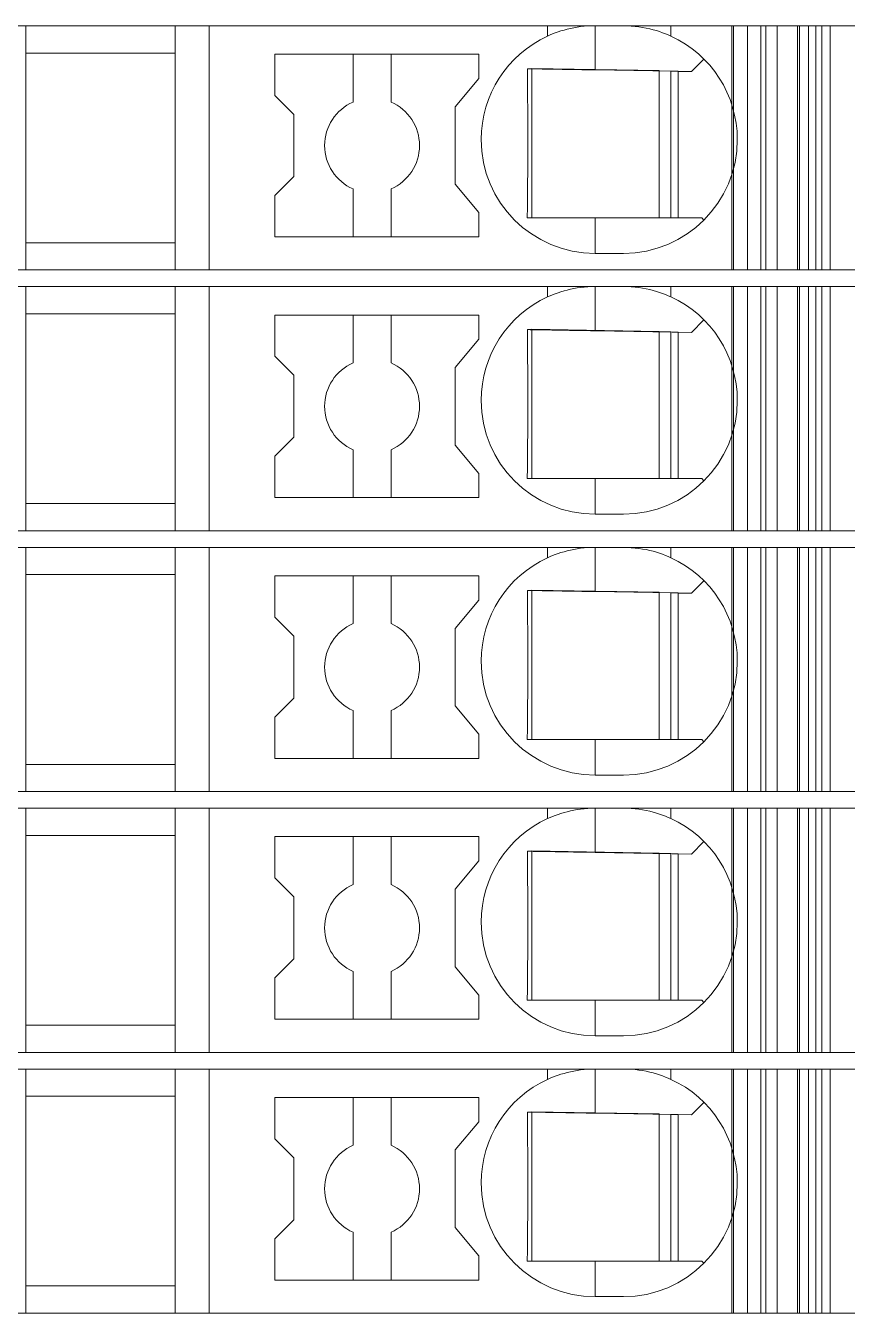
# Model space of a CAD drawing. Header units: millimetres. Extents: x 0 to 2100, y 0 to 1485.
# Drawn here: x 1258.05 to 1275.37, y 552.35 to 579.5 of the extents above; entities that cross this region are included whole.
import ezdxf
from ezdxf.enums import TextEntityAlignment as Align

# ---------------------------------------------------------------- set-up
doc = ezdxf.new("R2010")
doc.units = ezdxf.units.MM
for name, color, linetype, lineweight in [('EPLAN309', 5, 'Continuous', 5), ('EPLAN493', 5, 'Continuous', 5), ('MAIN-1', 7, 'Continuous', 5), ('MAIN-2', 7, 'Continuous', 5)]:
    doc.layers.add(name, color=color, linetype=linetype, lineweight=lineweight)
doc.styles.add('Tahoma', font='')
doc.styles.get('Tahoma').set_extended_font_data('Tahoma')

# ---------------------------------------------------------------- blocks, each defined once
blk = doc.blocks.new('EPLSYM_LibrarySPECIAL_Symbol12_Variant0_Placement8_40')
at = {"layer": 'EPLAN309', "lineweight": 13, "ltscale": 20}
blk.add_lwpolyline([(0, -5.15), (68.15, -5.15), (68.15, 0), (0, 0)], close=True, dxfattribs=at)
at = {"layer": 'EPLAN493', "color": 5, "style": 'Tahoma'}
blk.add_attdef('17_20450', text='', height=2.93475, dxfattribs=at).set_placement((0, -27.293475), align=Align.MIDDLE_RIGHT)
blk = doc.blocks.new('EPLSYM_LibrarySPECIAL_Symbol12_Variant0_Placement8_41')
at = {"layer": 'EPLAN309', "lineweight": 13, "ltscale": 20}
blk.add_lwpolyline([(0, -5.15), (68.15, -5.15), (68.15, 0), (0, 0)], close=True, dxfattribs=at)
at = {"layer": 'EPLAN493', "color": 5, "style": 'Tahoma'}
blk.add_attdef('17_20450', text='', height=2.93475, dxfattribs=at).set_placement((0, -27.293475), align=Align.MIDDLE_RIGHT)
blk = doc.blocks.new('EPLSYM_LibrarySPECIAL_Symbol12_Variant0_Placement8_42')
at = {"layer": 'EPLAN309', "lineweight": 13, "ltscale": 20}
blk.add_lwpolyline([(0, -5.15), (68.15, -5.15), (68.15, 0), (0, 0)], close=True, dxfattribs=at)
at = {"layer": 'EPLAN493', "color": 5, "style": 'Tahoma'}
blk.add_attdef('17_20450', text='', height=2.93475, dxfattribs=at).set_placement((0, -27.293475), align=Align.MIDDLE_RIGHT)
blk = doc.blocks.new('EPLSYM_LibrarySPECIAL_Symbol12_Variant0_Placement8_43')
at = {"layer": 'EPLAN309', "lineweight": 13, "ltscale": 20}
blk.add_lwpolyline([(0, -5.15), (68.15, -5.15), (68.15, 0), (0, 0)], close=True, dxfattribs=at)
at = {"layer": 'EPLAN493', "color": 5, "style": 'Tahoma'}
blk.add_attdef('17_20450', text='', height=2.93475, dxfattribs=at).set_placement((0, -27.293475), align=Align.MIDDLE_RIGHT)
blk = doc.blocks.new('EPLSYM_LibrarySPECIAL_Symbol12_Variant0_Placement8_44')
at = {"layer": 'EPLAN309', "lineweight": 13, "ltscale": 20}
blk.add_lwpolyline([(0, -5.15), (68.15, -5.15), (68.15, 0), (0, 0)], close=True, dxfattribs=at)
at = {"layer": 'EPLAN493', "color": 5, "style": 'Tahoma'}
blk.add_attdef('17_20450', text='', height=2.93475, dxfattribs=at).set_placement((0, -27.293475), align=Align.MIDDLE_RIGHT)

msp = doc.modelspace()

# ---------------------------------------------------------------- linework, layer by layer
at = {"layer": 'MAIN-1'}
for p, q in [((1258.05, 579.5), (1261.2, 579.5)), ((1258.05, 579.5), (1258.05, 574.35)), ((1261.919, 579.5), (1261.2, 579.5)), ((1261.2, 574.35), (1261.2, 579.5)), ((1269.05, 579.5), (1261.919, 579.5)), ((1261.919, 579.5), (1261.919, 574.35)), ((1269.05, 579.5), (1270.05, 579.5)), ((1269.05, 579.282), (1269.05, 579.5)), ((1269.333, 579.39), (1269.272, 579.37)), ((1269.397, 579.409), (1269.333, 579.39)), ((1269.463, 579.427), (1269.397, 579.409)), ((1269.531, 579.443), (1269.463, 579.427)), ((1269.601, 579.458), (1269.531, 579.443)), ((1269.673, 579.47), (1269.601, 579.458)), ((1269.746, 579.481), (1269.673, 579.47)), ((1269.821, 579.489), (1269.746, 579.481)), ((1269.897, 579.495), (1269.821, 579.489)), ((1269.973, 579.499), (1269.897, 579.495)), ((1270.05, 579.5), (1269.973, 579.499)), ((1270.05, 578.568), (1270.05, 579.5)), ((1270.05, 579.5), (1270.65, 579.5)), ((1270.65, 579.5), (1270.732, 579.499)), ((1271.65, 579.5), (1270.65, 579.5)), ((1270.732, 579.499), (1270.814, 579.494)), ((1270.814, 579.494), (1270.896, 579.487)), ((1270.896, 579.487), (1270.975, 579.478)), ((1270.975, 579.478), (1271.053, 579.466)), ((1271.053, 579.466), (1271.13, 579.452)), ((1271.13, 579.452), (1271.204, 579.435)), ((1271.204, 579.435), (1271.275, 579.417)), ((1271.275, 579.417), (1271.345, 579.397)), ((1271.345, 579.397), (1271.411, 579.376)), ((1271.65, 579.5), (1274.704, 579.5)), ((1271.65, 579.282), (1271.65, 579.5)), ((1274.832, 579.5), (1274.704, 579.5)), ((1274.704, 574.35), (1274.704, 579.5)), ((1274.832, 579.5), (1275.367, 579.5)), ((1274.832, 574.35), (1274.832, 579.5)), ((1269.102, 579.305), (1269.05, 579.282)), ((1269.156, 579.327), (1269.102, 579.305)), ((1269.213, 579.349), (1269.156, 579.327)), ((1269.272, 579.37), (1269.213, 579.349)), ((1271.411, 579.376), (1271.475, 579.354)), ((1271.475, 579.354), (1271.536, 579.331)), ((1271.536, 579.331), (1271.594, 579.306)), ((1271.594, 579.306), (1271.65, 579.282)), ((1258.05, 578.925), (1261.2, 578.925)), ((1263.3, 578.9), (1263.3, 578.029)), ((1263.3, 578.9), (1267.6, 578.9)), ((1264.95, 578.9), (1264.95, 577.892)), ((1265.75, 577.892), (1265.75, 578.9)), ((1267.6, 578.389), (1267.6, 578.9)), ((1268.624, 578.592), (1268.625, 578.522)), ((1268.685, 578.591), (1268.624, 578.592)), ((1268.746, 578.59), (1268.685, 578.591)), ((1268.721, 578.591), (1268.721, 575.45)), ((1268.809, 578.589), (1268.746, 578.59)), ((1268.873, 578.588), (1268.809, 578.589)), ((1268.937, 578.587), (1268.873, 578.588)), ((1269.003, 578.586), (1268.937, 578.587)), ((1269.071, 578.585), (1269.003, 578.586)), ((1269.14, 578.584), (1269.071, 578.585)), ((1269.21, 578.582), (1269.14, 578.584)), ((1269.283, 578.581), (1269.21, 578.582)), ((1269.358, 578.58), (1269.283, 578.581)), ((1269.435, 578.579), (1269.358, 578.58)), ((1269.514, 578.577), (1269.435, 578.579)), ((1269.597, 578.576), (1269.514, 578.577)), ((1269.682, 578.575), (1269.597, 578.576)), ((1269.771, 578.573), (1269.682, 578.575)), ((1269.862, 578.571), (1269.771, 578.573)), ((1269.955, 578.57), (1269.862, 578.571)), ((1270.05, 578.568), (1269.955, 578.57)), ((1270.05, 578.568), (1272.083, 578.533)), ((1272.083, 578.533), (1272.347, 578.797)), ((1267.1, 577.793), (1267.6, 578.389)), ((1268.625, 578.522), (1268.625, 578.45)), ((1268.625, 578.45), (1268.626, 578.377)), ((1268.626, 578.377), (1268.627, 578.303)), ((1268.627, 578.303), (1268.628, 578.227)), ((1271.4, 578.545), (1271.4, 575.45)), ((1271.65, 575.45), (1271.65, 578.54)), ((1271.8, 578.538), (1271.8, 575.45)), ((1263.7, 577.629), (1263.3, 578.029)), ((1268.628, 578.227), (1268.628, 578.149)), ((1268.628, 578.149), (1268.629, 578.07)), ((1268.629, 578.07), (1268.63, 577.988)), ((1267.1, 577.793), (1267.1, 576.157)), ((1268.63, 577.988), (1268.63, 577.904)), ((1268.63, 577.904), (1268.631, 577.817)), ((1268.631, 577.817), (1268.631, 577.726)), ((1263.7, 577.629), (1263.7, 576.321)), ((1268.631, 577.726), (1268.632, 577.632)), ((1268.632, 577.632), (1268.633, 577.534)), ((1268.633, 577.534), (1268.633, 577.431)), ((1268.633, 577.431), (1268.633, 577.324)), ((1268.633, 577.324), (1268.633, 577.213)), ((1268.633, 577.213), (1268.634, 577.1)), ((1268.634, 577.1), (1268.633, 576.979)), ((1268.633, 576.979), (1268.633, 576.861)), ((1268.633, 576.747), (1268.632, 576.638)), ((1268.633, 576.861), (1268.633, 576.747)), ((1268.632, 576.534), (1268.631, 576.434)), ((1268.631, 576.434), (1268.631, 576.339)), ((1268.632, 576.638), (1268.632, 576.534)), ((1263.7, 576.321), (1263.3, 575.921)), ((1267.1, 576.157), (1267.6, 575.561)), ((1268.629, 576.159), (1268.628, 576.073)), ((1268.63, 576.248), (1268.629, 576.159)), ((1268.631, 576.339), (1268.63, 576.248)), ((1263.3, 575.921), (1263.3, 575.05)), ((1264.95, 576.058), (1264.95, 575.05)), ((1265.75, 576.058), (1265.75, 575.05)), ((1268.627, 575.908), (1268.626, 575.829)), ((1268.628, 575.99), (1268.627, 575.908)), ((1268.628, 576.073), (1268.628, 575.99)), ((1268.624, 575.598), (1268.623, 575.524)), ((1268.625, 575.75), (1268.624, 575.674)), ((1268.624, 575.674), (1268.624, 575.598)), ((1268.626, 575.829), (1268.625, 575.75)), ((1267.6, 575.05), (1267.6, 575.561)), ((1268.623, 575.524), (1268.622, 575.45)), ((1268.622, 575.45), (1268.683, 575.45)), ((1268.683, 575.45), (1268.746, 575.45)), ((1268.746, 575.45), (1268.809, 575.45)), ((1268.809, 575.45), (1268.873, 575.45)), ((1268.873, 575.45), (1268.939, 575.45)), ((1268.939, 575.45), (1269.005, 575.45)), ((1269.005, 575.45), (1269.074, 575.45)), ((1269.074, 575.45), (1269.144, 575.45)), ((1269.144, 575.45), (1269.215, 575.45)), ((1269.215, 575.45), (1269.289, 575.45)), ((1269.289, 575.45), (1269.364, 575.45)), ((1269.364, 575.45), (1269.442, 575.45)), ((1269.442, 575.45), (1269.522, 575.45)), ((1269.522, 575.45), (1269.605, 575.45)), ((1269.605, 575.45), (1269.69, 575.45)), ((1269.69, 575.45), (1269.778, 575.45)), ((1269.778, 575.45), (1269.867, 575.45)), ((1269.867, 575.45), (1269.958, 575.45)), ((1269.958, 575.45), (1270.05, 575.45)), ((1270.05, 575.45), (1272.3, 575.45)), ((1270.05, 575.45), (1270.05, 574.7)), ((1272.347, 575.403), (1272.3, 575.45)), ((1267.6, 575.05), (1263.3, 575.05)), ((1258.05, 574.925), (1261.2, 574.925)), ((1270.65, 574.7), (1270.05, 574.7)), ((1258.05, 574.35), (1261.2, 574.35)), ((1261.919, 574.35), (1261.2, 574.35)), ((1261.919, 574.35), (1274.704, 574.35)), ((1273.544, 574.35), (1273.544, 574.35)), ((1273.65, 574.35), (1273.65, 574.35)), ((1274.832, 574.35), (1274.704, 574.35)), ((1274.832, 574.35), (1275.367, 574.35)), ((1258.05, 574), (1261.2, 574)), ((1258.05, 574), (1258.05, 568.85)), ((1261.919, 574), (1261.2, 574)), ((1261.2, 568.85), (1261.2, 574)), ((1269.05, 574), (1261.919, 574)), ((1261.919, 574), (1261.919, 568.85)), ((1269.05, 574), (1270.05, 574)), ((1269.05, 573.782), (1269.05, 574)), ((1269.601, 573.958), (1269.531, 573.943)), ((1269.673, 573.97), (1269.601, 573.958)), ((1269.746, 573.981), (1269.673, 573.97)), ((1269.821, 573.989), (1269.746, 573.981)), ((1269.897, 573.995), (1269.821, 573.989)), ((1269.973, 573.999), (1269.897, 573.995)), ((1270.05, 574), (1269.973, 573.999)), ((1270.05, 573.068), (1270.05, 574)), ((1270.05, 574), (1270.65, 574)), ((1270.65, 574), (1270.732, 573.999)), ((1271.65, 574), (1270.65, 574)), ((1270.732, 573.999), (1270.814, 573.994)), ((1270.814, 573.994), (1270.896, 573.987)), ((1270.896, 573.987), (1270.975, 573.978)), ((1270.975, 573.978), (1271.053, 573.966)), ((1271.053, 573.966), (1271.13, 573.952)), ((1271.13, 573.952), (1271.204, 573.935)), ((1271.65, 574), (1274.704, 574)), ((1271.65, 573.782), (1271.65, 574)), ((1274.832, 574), (1274.704, 574)), ((1274.704, 568.85), (1274.704, 574)), ((1274.832, 574), (1275.367, 574)), ((1274.832, 568.85), (1274.832, 574)), ((1269.102, 573.805), (1269.05, 573.782)), ((1269.156, 573.827), (1269.102, 573.805)), ((1269.213, 573.849), (1269.156, 573.827)), ((1269.272, 573.87), (1269.213, 573.849)), ((1269.333, 573.89), (1269.272, 573.87)), ((1269.397, 573.909), (1269.333, 573.89)), ((1269.463, 573.927), (1269.397, 573.909)), ((1269.531, 573.943), (1269.463, 573.927)), ((1271.204, 573.935), (1271.275, 573.917)), ((1271.275, 573.917), (1271.345, 573.897)), ((1271.345, 573.897), (1271.411, 573.876)), ((1271.411, 573.876), (1271.475, 573.854)), ((1271.475, 573.854), (1271.536, 573.831)), ((1271.536, 573.831), (1271.594, 573.806)), ((1271.594, 573.806), (1271.65, 573.782)), ((1258.05, 573.425), (1261.2, 573.425)), ((1263.3, 573.4), (1263.3, 572.529)), ((1263.3, 573.4), (1267.6, 573.4)), ((1264.95, 573.4), (1264.95, 572.392)), ((1265.75, 572.392), (1265.75, 573.4)), ((1267.6, 572.889), (1267.6, 573.4)), ((1272.083, 573.033), (1272.347, 573.297)), ((1267.1, 572.293), (1267.6, 572.889)), ((1268.624, 573.092), (1268.625, 573.022)), ((1268.685, 573.091), (1268.624, 573.092)), ((1268.625, 573.022), (1268.625, 572.95)), ((1268.625, 572.95), (1268.626, 572.877)), ((1268.626, 572.877), (1268.627, 572.803)), ((1268.746, 573.09), (1268.685, 573.091)), ((1268.721, 573.091), (1268.721, 569.95)), ((1268.809, 573.089), (1268.746, 573.09)), ((1268.873, 573.088), (1268.809, 573.089)), ((1268.937, 573.087), (1268.873, 573.088)), ((1269.003, 573.086), (1268.937, 573.087)), ((1269.071, 573.085), (1269.003, 573.086)), ((1269.14, 573.084), (1269.071, 573.085)), ((1269.21, 573.082), (1269.14, 573.084)), ((1269.283, 573.081), (1269.21, 573.082)), ((1269.358, 573.08), (1269.283, 573.081)), ((1269.435, 573.079), (1269.358, 573.08)), ((1269.514, 573.077), (1269.435, 573.079)), ((1269.597, 573.076), (1269.514, 573.077)), ((1269.682, 573.075), (1269.597, 573.076)), ((1269.771, 573.073), (1269.682, 573.075)), ((1269.862, 573.071), (1269.771, 573.073)), ((1269.955, 573.07), (1269.862, 573.071)), ((1270.05, 573.068), (1269.955, 573.07)), ((1270.05, 573.068), (1272.083, 573.033)), ((1271.4, 573.045), (1271.4, 569.95)), ((1271.65, 569.95), (1271.65, 573.04)), ((1271.8, 573.038), (1271.8, 569.95)), ((1268.627, 572.803), (1268.628, 572.727)), ((1268.628, 572.727), (1268.628, 572.649)), ((1268.628, 572.649), (1268.629, 572.57)), ((1263.7, 572.129), (1263.3, 572.529)), ((1268.629, 572.57), (1268.63, 572.488)), ((1268.63, 572.488), (1268.63, 572.404)), ((1268.63, 572.404), (1268.631, 572.317)), ((1263.7, 572.129), (1263.7, 570.821)), ((1267.1, 572.293), (1267.1, 570.657)), ((1268.631, 572.317), (1268.631, 572.226)), ((1268.631, 572.226), (1268.632, 572.132)), ((1268.632, 572.132), (1268.633, 572.034)), ((1268.633, 572.034), (1268.633, 571.931)), ((1268.633, 571.931), (1268.633, 571.824)), ((1268.633, 571.824), (1268.633, 571.713)), ((1268.633, 571.713), (1268.634, 571.6)), ((1268.634, 571.6), (1268.633, 571.479)), ((1268.633, 571.247), (1268.632, 571.138)), ((1268.633, 571.479), (1268.633, 571.361)), ((1268.633, 571.361), (1268.633, 571.247)), ((1268.632, 571.034), (1268.631, 570.934)), ((1268.632, 571.138), (1268.632, 571.034)), ((1263.7, 570.821), (1263.3, 570.421)), ((1268.63, 570.748), (1268.629, 570.659)), ((1268.631, 570.839), (1268.63, 570.748)), ((1268.631, 570.934), (1268.631, 570.839)), ((1264.95, 570.558), (1264.95, 569.55)), ((1265.75, 570.558), (1265.75, 569.55)), ((1267.1, 570.657), (1267.6, 570.061)), ((1268.628, 570.49), (1268.627, 570.408)), ((1268.629, 570.659), (1268.628, 570.573)), ((1268.628, 570.573), (1268.628, 570.49)), ((1263.3, 570.421), (1263.3, 569.55)), ((1268.625, 570.25), (1268.624, 570.174)), ((1268.624, 570.174), (1268.624, 570.098)), ((1268.626, 570.329), (1268.625, 570.25)), ((1268.627, 570.408), (1268.626, 570.329)), ((1267.6, 569.55), (1267.6, 570.061)), ((1268.623, 570.024), (1268.622, 569.95)), ((1268.622, 569.95), (1268.683, 569.95)), ((1268.624, 570.098), (1268.623, 570.024)), ((1268.683, 569.95), (1268.746, 569.95)), ((1268.746, 569.95), (1268.809, 569.95)), ((1268.809, 569.95), (1268.873, 569.95)), ((1268.873, 569.95), (1268.939, 569.95)), ((1268.939, 569.95), (1269.005, 569.95)), ((1269.005, 569.95), (1269.074, 569.95)), ((1269.074, 569.95), (1269.144, 569.95)), ((1269.144, 569.95), (1269.215, 569.95)), ((1269.215, 569.95), (1269.289, 569.95)), ((1269.289, 569.95), (1269.364, 569.95)), ((1269.364, 569.95), (1269.442, 569.95)), ((1269.442, 569.95), (1269.522, 569.95)), ((1269.522, 569.95), (1269.605, 569.95)), ((1269.605, 569.95), (1269.69, 569.95)), ((1269.69, 569.95), (1269.778, 569.95)), ((1269.778, 569.95), (1269.867, 569.95)), ((1269.867, 569.95), (1269.958, 569.95)), ((1269.958, 569.95), (1270.05, 569.95)), ((1270.05, 569.95), (1272.3, 569.95)), ((1270.05, 569.95), (1270.05, 569.2)), ((1272.347, 569.903), (1272.3, 569.95)), ((1258.05, 569.425), (1261.2, 569.425)), ((1267.6, 569.55), (1263.3, 569.55)), ((1270.65, 569.2), (1270.05, 569.2)), ((1258.05, 568.85), (1261.2, 568.85)), ((1261.919, 568.85), (1261.2, 568.85)), ((1261.919, 568.85), (1274.704, 568.85)), ((1273.544, 568.85), (1273.544, 568.85)), ((1273.65, 568.85), (1273.65, 568.85)), ((1274.832, 568.85), (1274.704, 568.85)), ((1274.832, 568.85), (1275.367, 568.85)), ((1258.05, 568.5), (1261.2, 568.5)), ((1258.05, 568.5), (1258.05, 563.35)), ((1261.919, 568.5), (1261.2, 568.5)), ((1261.2, 563.35), (1261.2, 568.5)), ((1269.05, 568.5), (1261.919, 568.5)), ((1261.919, 568.5), (1261.919, 563.35)), ((1269.05, 568.5), (1270.05, 568.5)), ((1269.05, 568.282), (1269.05, 568.5)), ((1269.102, 568.305), (1269.05, 568.282)), ((1269.156, 568.327), (1269.102, 568.305)), ((1269.213, 568.349), (1269.156, 568.327)), ((1269.272, 568.37), (1269.213, 568.349)), ((1269.333, 568.39), (1269.272, 568.37)), ((1269.397, 568.409), (1269.333, 568.39)), ((1269.463, 568.427), (1269.397, 568.409)), ((1269.531, 568.443), (1269.463, 568.427)), ((1269.601, 568.458), (1269.531, 568.443)), ((1269.673, 568.47), (1269.601, 568.458)), ((1269.746, 568.481), (1269.673, 568.47)), ((1269.821, 568.489), (1269.746, 568.481)), ((1269.897, 568.495), (1269.821, 568.489)), ((1269.973, 568.499), (1269.897, 568.495)), ((1270.05, 568.5), (1269.973, 568.499)), ((1270.05, 567.568), (1270.05, 568.5)), ((1270.05, 568.5), (1270.65, 568.5)), ((1270.65, 568.5), (1270.732, 568.499)), ((1271.65, 568.5), (1270.65, 568.5)), ((1270.732, 568.499), (1270.814, 568.494)), ((1270.814, 568.494), (1270.896, 568.487)), ((1270.896, 568.487), (1270.975, 568.478)), ((1270.975, 568.478), (1271.053, 568.466)), ((1271.053, 568.466), (1271.13, 568.452)), ((1271.13, 568.452), (1271.204, 568.435)), ((1271.204, 568.435), (1271.275, 568.417)), ((1271.275, 568.417), (1271.345, 568.397)), ((1271.345, 568.397), (1271.411, 568.376)), ((1271.411, 568.376), (1271.475, 568.354)), ((1271.475, 568.354), (1271.536, 568.331)), ((1271.536, 568.331), (1271.594, 568.306)), ((1271.594, 568.306), (1271.65, 568.282)), ((1271.65, 568.5), (1274.704, 568.5)), ((1271.65, 568.282), (1271.65, 568.5)), ((1274.832, 568.5), (1274.704, 568.5)), ((1274.704, 563.35), (1274.704, 568.5)), ((1274.832, 568.5), (1275.367, 568.5)), ((1274.832, 563.35), (1274.832, 568.5)), ((1258.05, 567.925), (1261.2, 567.925)), ((1263.3, 567.9), (1263.3, 567.029)), ((1263.3, 567.9), (1267.6, 567.9)), ((1264.95, 567.9), (1264.95, 566.892)), ((1265.75, 566.892), (1265.75, 567.9)), ((1267.6, 567.389), (1267.6, 567.9)), ((1272.083, 567.533), (1272.347, 567.797)), ((1268.624, 567.592), (1268.625, 567.522)), ((1268.685, 567.591), (1268.624, 567.592)), ((1268.625, 567.522), (1268.625, 567.45)), ((1268.625, 567.45), (1268.626, 567.377)), ((1268.746, 567.59), (1268.685, 567.591)), ((1268.721, 567.591), (1268.721, 564.45)), ((1268.809, 567.589), (1268.746, 567.59)), ((1268.873, 567.588), (1268.809, 567.589)), ((1268.937, 567.587), (1268.873, 567.588)), ((1269.003, 567.586), (1268.937, 567.587)), ((1269.071, 567.585), (1269.003, 567.586)), ((1269.14, 567.584), (1269.071, 567.585)), ((1269.21, 567.582), (1269.14, 567.584)), ((1269.283, 567.581), (1269.21, 567.582)), ((1269.358, 567.58), (1269.283, 567.581)), ((1269.435, 567.579), (1269.358, 567.58)), ((1269.514, 567.577), (1269.435, 567.579)), ((1269.597, 567.576), (1269.514, 567.577)), ((1269.682, 567.575), (1269.597, 567.576)), ((1269.771, 567.573), (1269.682, 567.575)), ((1269.862, 567.571), (1269.771, 567.573)), ((1269.955, 567.57), (1269.862, 567.571)), ((1270.05, 567.568), (1269.955, 567.57)), ((1270.05, 567.568), (1272.083, 567.533)), ((1271.4, 567.545), (1271.4, 564.45)), ((1271.65, 564.45), (1271.65, 567.54)), ((1271.8, 567.538), (1271.8, 564.45)), ((1267.1, 566.793), (1267.6, 567.389)), ((1268.626, 567.377), (1268.627, 567.303)), ((1268.627, 567.303), (1268.628, 567.227)), ((1268.628, 567.227), (1268.628, 567.149)), ((1263.7, 566.629), (1263.3, 567.029)), ((1268.628, 567.149), (1268.629, 567.07)), ((1268.629, 567.07), (1268.63, 566.988)), ((1268.63, 566.988), (1268.63, 566.904)), ((1268.63, 566.904), (1268.631, 566.817)), ((1263.7, 566.629), (1263.7, 565.321)), ((1267.1, 566.793), (1267.1, 565.157)), ((1268.631, 566.817), (1268.631, 566.726)), ((1268.631, 566.726), (1268.632, 566.632)), ((1268.632, 566.632), (1268.633, 566.534)), ((1268.633, 566.534), (1268.633, 566.431)), ((1268.633, 566.431), (1268.633, 566.324)), ((1268.633, 566.324), (1268.633, 566.213)), ((1268.633, 566.213), (1268.634, 566.1)), ((1268.634, 566.1), (1268.633, 565.979)), ((1268.633, 565.979), (1268.633, 565.861)), ((1268.633, 565.861), (1268.633, 565.747)), ((1268.633, 565.747), (1268.632, 565.638)), ((1268.632, 565.638), (1268.632, 565.534)), ((1263.7, 565.321), (1263.3, 564.921)), ((1268.631, 565.339), (1268.63, 565.248)), ((1268.632, 565.534), (1268.631, 565.434)), ((1268.631, 565.434), (1268.631, 565.339)), ((1264.95, 565.058), (1264.95, 564.05)), ((1265.75, 565.058), (1265.75, 564.05)), ((1267.1, 565.157), (1267.6, 564.561)), ((1268.629, 565.159), (1268.628, 565.073)), ((1268.628, 565.073), (1268.628, 564.99)), ((1268.63, 565.248), (1268.629, 565.159)), ((1263.3, 564.921), (1263.3, 564.05)), ((1268.625, 564.75), (1268.624, 564.674)), ((1268.626, 564.829), (1268.625, 564.75)), ((1268.627, 564.908), (1268.626, 564.829)), ((1268.628, 564.99), (1268.627, 564.908)), ((1267.6, 564.05), (1267.6, 564.561)), ((1268.623, 564.524), (1268.622, 564.45)), ((1268.622, 564.45), (1268.683, 564.45)), ((1268.624, 564.598), (1268.623, 564.524)), ((1268.624, 564.674), (1268.624, 564.598)), ((1268.683, 564.45), (1268.746, 564.45)), ((1268.746, 564.45), (1268.809, 564.45)), ((1268.809, 564.45), (1268.873, 564.45)), ((1268.873, 564.45), (1268.939, 564.45)), ((1268.939, 564.45), (1269.005, 564.45)), ((1269.005, 564.45), (1269.074, 564.45)), ((1269.074, 564.45), (1269.144, 564.45)), ((1269.144, 564.45), (1269.215, 564.45)), ((1269.215, 564.45), (1269.289, 564.45)), ((1269.289, 564.45), (1269.364, 564.45)), ((1269.364, 564.45), (1269.442, 564.45)), ((1269.442, 564.45), (1269.522, 564.45)), ((1269.522, 564.45), (1269.605, 564.45)), ((1269.605, 564.45), (1269.69, 564.45)), ((1269.69, 564.45), (1269.778, 564.45)), ((1269.778, 564.45), (1269.867, 564.45)), ((1269.867, 564.45), (1269.958, 564.45)), ((1269.958, 564.45), (1270.05, 564.45)), ((1270.05, 564.45), (1272.3, 564.45)), ((1270.05, 564.45), (1270.05, 563.7)), ((1272.347, 564.403), (1272.3, 564.45)), ((1258.05, 563.925), (1261.2, 563.925)), ((1267.6, 564.05), (1263.3, 564.05)), ((1270.65, 563.7), (1270.05, 563.7)), ((1258.05, 563.35), (1261.2, 563.35)), ((1261.919, 563.35), (1261.2, 563.35)), ((1261.919, 563.35), (1274.704, 563.35)), ((1273.544, 563.35), (1273.544, 563.35)), ((1273.65, 563.35), (1273.65, 563.35)), ((1274.832, 563.35), (1274.704, 563.35)), ((1274.832, 563.35), (1275.367, 563.35)), ((1258.05, 563), (1261.2, 563)), ((1258.05, 563), (1258.05, 557.85)), ((1261.919, 563), (1261.2, 563)), ((1261.2, 557.85), (1261.2, 563)), ((1269.05, 563), (1261.919, 563)), ((1261.919, 563), (1261.919, 557.85)), ((1269.05, 563), (1270.05, 563)), ((1269.05, 562.782), (1269.05, 563)), ((1269.156, 562.827), (1269.102, 562.805)), ((1269.213, 562.849), (1269.156, 562.827)), ((1269.272, 562.87), (1269.213, 562.849)), ((1269.333, 562.89), (1269.272, 562.87)), ((1269.397, 562.909), (1269.333, 562.89)), ((1269.463, 562.927), (1269.397, 562.909)), ((1269.531, 562.943), (1269.463, 562.927)), ((1269.601, 562.958), (1269.531, 562.943)), ((1269.673, 562.97), (1269.601, 562.958)), ((1269.746, 562.981), (1269.673, 562.97)), ((1269.821, 562.989), (1269.746, 562.981)), ((1269.897, 562.995), (1269.821, 562.989)), ((1269.973, 562.999), (1269.897, 562.995)), ((1270.05, 563), (1269.973, 562.999)), ((1270.05, 562.068), (1270.05, 563)), ((1270.05, 563), (1270.65, 563)), ((1270.65, 563), (1270.732, 562.999)), ((1271.65, 563), (1270.65, 563)), ((1270.732, 562.999), (1270.814, 562.994)), ((1270.814, 562.994), (1270.896, 562.987)), ((1270.896, 562.987), (1270.975, 562.978)), ((1270.975, 562.978), (1271.053, 562.966)), ((1271.053, 562.966), (1271.13, 562.952)), ((1271.13, 562.952), (1271.204, 562.935)), ((1271.204, 562.935), (1271.275, 562.917)), ((1271.275, 562.917), (1271.345, 562.897)), ((1271.345, 562.897), (1271.411, 562.876)), ((1271.411, 562.876), (1271.475, 562.854)), ((1271.475, 562.854), (1271.536, 562.831)), ((1271.536, 562.831), (1271.594, 562.806)), ((1271.65, 563), (1274.704, 563)), ((1271.65, 562.782), (1271.65, 563)), ((1274.832, 563), (1274.704, 563)), ((1274.704, 557.85), (1274.704, 563)), ((1274.832, 563), (1275.367, 563)), ((1274.832, 557.85), (1274.832, 563)), ((1269.102, 562.805), (1269.05, 562.782)), ((1271.594, 562.806), (1271.65, 562.782)), ((1258.05, 562.425), (1261.2, 562.425)), ((1263.3, 562.4), (1263.3, 561.529)), ((1263.3, 562.4), (1267.6, 562.4)), ((1264.95, 562.4), (1264.95, 561.392)), ((1265.75, 561.392), (1265.75, 562.4)), ((1267.6, 561.889), (1267.6, 562.4)), ((1272.083, 562.033), (1272.347, 562.297)), ((1268.624, 562.092), (1268.625, 562.022)), ((1268.685, 562.091), (1268.624, 562.092)), ((1268.625, 562.022), (1268.625, 561.95)), ((1268.746, 562.09), (1268.685, 562.091)), ((1268.721, 562.091), (1268.721, 558.95)), ((1268.809, 562.089), (1268.746, 562.09)), ((1268.873, 562.088), (1268.809, 562.089)), ((1268.937, 562.087), (1268.873, 562.088)), ((1269.003, 562.086), (1268.937, 562.087)), ((1269.071, 562.085), (1269.003, 562.086)), ((1269.14, 562.084), (1269.071, 562.085)), ((1269.21, 562.082), (1269.14, 562.084)), ((1269.283, 562.081), (1269.21, 562.082)), ((1269.358, 562.08), (1269.283, 562.081)), ((1269.435, 562.079), (1269.358, 562.08)), ((1269.514, 562.077), (1269.435, 562.079)), ((1269.597, 562.076), (1269.514, 562.077)), ((1269.682, 562.075), (1269.597, 562.076)), ((1269.771, 562.073), (1269.682, 562.075)), ((1269.862, 562.071), (1269.771, 562.073)), ((1269.955, 562.07), (1269.862, 562.071)), ((1270.05, 562.068), (1269.955, 562.07)), ((1270.05, 562.068), (1272.083, 562.033)), ((1271.4, 562.045), (1271.4, 558.95)), ((1271.65, 558.95), (1271.65, 562.04)), ((1271.8, 562.038), (1271.8, 558.95)), ((1267.1, 561.293), (1267.6, 561.889)), ((1268.625, 561.95), (1268.626, 561.877)), ((1268.626, 561.877), (1268.627, 561.803)), ((1268.627, 561.803), (1268.628, 561.727)), ((1263.7, 561.129), (1263.3, 561.529)), ((1268.628, 561.727), (1268.628, 561.649)), ((1268.628, 561.649), (1268.629, 561.57)), ((1268.629, 561.57), (1268.63, 561.488)), ((1268.63, 561.488), (1268.63, 561.404)), ((1267.1, 561.293), (1267.1, 559.657)), ((1268.63, 561.404), (1268.631, 561.317)), ((1268.631, 561.317), (1268.631, 561.226)), ((1268.631, 561.226), (1268.632, 561.132)), ((1263.7, 561.129), (1263.7, 559.821)), ((1268.632, 561.132), (1268.633, 561.034)), ((1268.633, 561.034), (1268.633, 560.931)), ((1268.633, 560.931), (1268.633, 560.824)), ((1268.633, 560.824), (1268.633, 560.713)), ((1268.633, 560.713), (1268.634, 560.6)), ((1268.634, 560.6), (1268.633, 560.479)), ((1268.633, 560.479), (1268.633, 560.361)), ((1268.633, 560.247), (1268.632, 560.138)), ((1268.632, 560.138), (1268.632, 560.034)), ((1268.633, 560.361), (1268.633, 560.247)), ((1268.631, 559.839), (1268.63, 559.748)), ((1268.632, 560.034), (1268.631, 559.934)), ((1268.631, 559.934), (1268.631, 559.839)), ((1263.7, 559.821), (1263.3, 559.421)), ((1267.1, 559.657), (1267.6, 559.061)), ((1268.629, 559.659), (1268.628, 559.573)), ((1268.628, 559.573), (1268.628, 559.49)), ((1268.63, 559.748), (1268.629, 559.659)), ((1263.3, 559.421), (1263.3, 558.55)), ((1264.95, 559.558), (1264.95, 558.55)), ((1265.75, 559.558), (1265.75, 558.55)), ((1268.626, 559.329), (1268.625, 559.25)), ((1268.627, 559.408), (1268.626, 559.329)), ((1268.628, 559.49), (1268.627, 559.408)), ((1267.6, 558.55), (1267.6, 559.061)), ((1268.623, 559.024), (1268.622, 558.95)), ((1268.624, 559.098), (1268.623, 559.024)), ((1268.625, 559.25), (1268.624, 559.174)), ((1268.624, 559.174), (1268.624, 559.098)), ((1268.622, 558.95), (1268.683, 558.95)), ((1268.683, 558.95), (1268.746, 558.95)), ((1268.746, 558.95), (1268.809, 558.95)), ((1268.809, 558.95), (1268.873, 558.95)), ((1268.873, 558.95), (1268.939, 558.95)), ((1268.939, 558.95), (1269.005, 558.95)), ((1269.005, 558.95), (1269.074, 558.95)), ((1269.074, 558.95), (1269.144, 558.95)), ((1269.144, 558.95), (1269.215, 558.95)), ((1269.215, 558.95), (1269.289, 558.95)), ((1269.289, 558.95), (1269.364, 558.95)), ((1269.364, 558.95), (1269.442, 558.95)), ((1269.442, 558.95), (1269.522, 558.95)), ((1269.522, 558.95), (1269.605, 558.95)), ((1269.605, 558.95), (1269.69, 558.95)), ((1269.69, 558.95), (1269.778, 558.95)), ((1269.778, 558.95), (1269.867, 558.95)), ((1269.867, 558.95), (1269.958, 558.95)), ((1269.958, 558.95), (1270.05, 558.95)), ((1270.05, 558.95), (1272.3, 558.95)), ((1270.05, 558.95), (1270.05, 558.2)), ((1272.347, 558.903), (1272.3, 558.95)), ((1267.6, 558.55), (1263.3, 558.55)), ((1258.05, 558.425), (1261.2, 558.425)), ((1270.65, 558.2), (1270.05, 558.2)), ((1258.05, 557.85), (1261.2, 557.85)), ((1261.919, 557.85), (1261.2, 557.85)), ((1261.919, 557.85), (1274.704, 557.85)), ((1273.544, 557.85), (1273.544, 557.85)), ((1273.65, 557.85), (1273.65, 557.85)), ((1274.832, 557.85), (1274.704, 557.85)), ((1274.832, 557.85), (1275.367, 557.85)), ((1258.05, 557.5), (1261.2, 557.5)), ((1258.05, 557.5), (1258.05, 552.35)), ((1261.919, 557.5), (1261.2, 557.5)), ((1261.2, 552.35), (1261.2, 557.5)), ((1269.05, 557.5), (1261.919, 557.5)), ((1261.919, 557.5), (1261.919, 552.35)), ((1269.05, 557.5), (1270.05, 557.5)), ((1269.05, 557.282), (1269.05, 557.5)), ((1269.333, 557.39), (1269.272, 557.37)), ((1269.397, 557.409), (1269.333, 557.39)), ((1269.463, 557.427), (1269.397, 557.409)), ((1269.531, 557.443), (1269.463, 557.427)), ((1269.601, 557.458), (1269.531, 557.443)), ((1269.673, 557.47), (1269.601, 557.458)), ((1269.746, 557.481), (1269.673, 557.47)), ((1269.821, 557.489), (1269.746, 557.481)), ((1269.897, 557.495), (1269.821, 557.489)), ((1269.973, 557.499), (1269.897, 557.495)), ((1270.05, 557.5), (1269.973, 557.499)), ((1270.05, 556.568), (1270.05, 557.5)), ((1270.05, 557.5), (1270.65, 557.5)), ((1270.65, 557.5), (1270.732, 557.499)), ((1271.65, 557.5), (1270.65, 557.5)), ((1270.732, 557.499), (1270.814, 557.494)), ((1270.814, 557.494), (1270.896, 557.487)), ((1270.896, 557.487), (1270.975, 557.478)), ((1270.975, 557.478), (1271.053, 557.466)), ((1271.053, 557.466), (1271.13, 557.452)), ((1271.13, 557.452), (1271.204, 557.435)), ((1271.204, 557.435), (1271.275, 557.417)), ((1271.275, 557.417), (1271.345, 557.397)), ((1271.345, 557.397), (1271.411, 557.376)), ((1271.65, 557.5), (1274.704, 557.5)), ((1271.65, 557.282), (1271.65, 557.5)), ((1274.832, 557.5), (1274.704, 557.5)), ((1274.704, 552.35), (1274.704, 557.5)), ((1274.832, 557.5), (1275.367, 557.5)), ((1274.832, 552.35), (1274.832, 557.5)), ((1269.102, 557.305), (1269.05, 557.282)), ((1269.156, 557.327), (1269.102, 557.305)), ((1269.213, 557.349), (1269.156, 557.327)), ((1269.272, 557.37), (1269.213, 557.349)), ((1271.411, 557.376), (1271.475, 557.354)), ((1271.475, 557.354), (1271.536, 557.331)), ((1271.536, 557.331), (1271.594, 557.306)), ((1271.594, 557.306), (1271.65, 557.282)), ((1258.05, 556.925), (1261.2, 556.925)), ((1263.3, 556.9), (1263.3, 556.029)), ((1263.3, 556.9), (1267.6, 556.9)), ((1264.95, 556.9), (1264.95, 555.892)), ((1265.75, 555.892), (1265.75, 556.9)), ((1267.6, 556.389), (1267.6, 556.9)), ((1268.624, 556.592), (1268.625, 556.522)), ((1268.685, 556.591), (1268.624, 556.592)), ((1268.746, 556.59), (1268.685, 556.591)), ((1268.721, 556.591), (1268.721, 553.45)), ((1268.809, 556.589), (1268.746, 556.59)), ((1268.873, 556.588), (1268.809, 556.589)), ((1268.937, 556.587), (1268.873, 556.588)), ((1269.003, 556.586), (1268.937, 556.587)), ((1269.071, 556.585), (1269.003, 556.586)), ((1269.14, 556.584), (1269.071, 556.585)), ((1269.21, 556.582), (1269.14, 556.584)), ((1269.283, 556.581), (1269.21, 556.582)), ((1269.358, 556.58), (1269.283, 556.581)), ((1269.435, 556.579), (1269.358, 556.58)), ((1269.514, 556.577), (1269.435, 556.579)), ((1269.597, 556.576), (1269.514, 556.577)), ((1269.682, 556.575), (1269.597, 556.576)), ((1272.083, 556.533), (1272.347, 556.797)), ((1267.1, 555.793), (1267.6, 556.389)), ((1268.625, 556.522), (1268.625, 556.45)), ((1268.625, 556.45), (1268.626, 556.377)), ((1268.626, 556.377), (1268.627, 556.303)), ((1269.771, 556.573), (1269.682, 556.575)), ((1269.862, 556.571), (1269.771, 556.573)), ((1269.955, 556.57), (1269.862, 556.571)), ((1270.05, 556.568), (1269.955, 556.57)), ((1270.05, 556.568), (1272.083, 556.533)), ((1271.4, 556.545), (1271.4, 553.45)), ((1271.65, 553.45), (1271.65, 556.54)), ((1271.8, 556.538), (1271.8, 553.45)), ((1268.627, 556.303), (1268.628, 556.227)), ((1268.628, 556.227), (1268.628, 556.149)), ((1268.628, 556.149), (1268.629, 556.07)), ((1268.629, 556.07), (1268.63, 555.988)), ((1263.7, 555.629), (1263.3, 556.029)), ((1267.1, 555.793), (1267.1, 554.157)), ((1268.63, 555.988), (1268.63, 555.904)), ((1268.63, 555.904), (1268.631, 555.817)), ((1268.631, 555.817), (1268.631, 555.726)), ((1263.7, 555.629), (1263.7, 554.321)), ((1268.631, 555.726), (1268.632, 555.632)), ((1268.632, 555.632), (1268.633, 555.534)), ((1268.633, 555.534), (1268.633, 555.431)), ((1268.633, 555.431), (1268.633, 555.324)), ((1268.633, 555.324), (1268.633, 555.213)), ((1268.633, 555.213), (1268.634, 555.1)), ((1268.634, 555.1), (1268.633, 554.979)), ((1268.633, 554.979), (1268.633, 554.861)), ((1268.633, 554.747), (1268.632, 554.638)), ((1268.633, 554.861), (1268.633, 554.747)), ((1268.632, 554.534), (1268.631, 554.434)), ((1268.631, 554.434), (1268.631, 554.339)), ((1268.632, 554.638), (1268.632, 554.534)), ((1263.7, 554.321), (1263.3, 553.921)), ((1267.1, 554.157), (1267.6, 553.561)), ((1268.629, 554.159), (1268.628, 554.073)), ((1268.63, 554.248), (1268.629, 554.159)), ((1268.631, 554.339), (1268.63, 554.248)), ((1263.3, 553.921), (1263.3, 553.05)), ((1264.95, 554.058), (1264.95, 553.05)), ((1265.75, 554.058), (1265.75, 553.05)), ((1268.627, 553.908), (1268.626, 553.829)), ((1268.628, 553.99), (1268.627, 553.908)), ((1268.628, 554.073), (1268.628, 553.99)), ((1268.624, 553.598), (1268.623, 553.524)), ((1268.625, 553.75), (1268.624, 553.674)), ((1268.624, 553.674), (1268.624, 553.598)), ((1268.626, 553.829), (1268.625, 553.75)), ((1267.6, 553.05), (1267.6, 553.561)), ((1268.623, 553.524), (1268.622, 553.45)), ((1268.622, 553.45), (1268.683, 553.45)), ((1268.683, 553.45), (1268.746, 553.45)), ((1268.746, 553.45), (1268.809, 553.45)), ((1268.809, 553.45), (1268.873, 553.45)), ((1268.873, 553.45), (1268.939, 553.45)), ((1268.939, 553.45), (1269.005, 553.45)), ((1269.005, 553.45), (1269.074, 553.45)), ((1269.074, 553.45), (1269.144, 553.45)), ((1269.144, 553.45), (1269.215, 553.45)), ((1269.215, 553.45), (1269.289, 553.45)), ((1269.289, 553.45), (1269.364, 553.45)), ((1269.364, 553.45), (1269.442, 553.45)), ((1269.442, 553.45), (1269.522, 553.45)), ((1269.522, 553.45), (1269.605, 553.45)), ((1269.605, 553.45), (1269.69, 553.45)), ((1269.69, 553.45), (1269.778, 553.45)), ((1269.778, 553.45), (1269.867, 553.45)), ((1269.867, 553.45), (1269.958, 553.45)), ((1269.958, 553.45), (1270.05, 553.45)), ((1270.05, 553.45), (1272.3, 553.45)), ((1270.05, 553.45), (1270.05, 552.7)), ((1272.347, 553.403), (1272.3, 553.45)), ((1267.6, 553.05), (1263.3, 553.05)), ((1258.05, 552.925), (1261.2, 552.925)), ((1270.65, 552.7), (1270.05, 552.7)), ((1258.05, 552.35), (1261.2, 552.35)), ((1261.919, 552.35), (1261.2, 552.35)), ((1261.919, 552.35), (1274.704, 552.35)), ((1273.544, 552.35), (1273.544, 552.35)), ((1273.65, 552.35), (1273.65, 552.35)), ((1274.832, 552.35), (1274.704, 552.35)), ((1274.832, 552.35), (1275.367, 552.35))]:
    msp.add_line(p, q, dxfattribs=at)
for centre, radius, start, end in [((1270.05, 577.1), 2.4, 114.6244, 180), ((1270.65, 577.1), 2.4, 0, 65.3756), ((1265.35, 576.975), 1, 113.5782, 180), ((1265.35, 576.975), 1, 0, 66.4218), ((1265.35, 576.975), 1, 180, 246.4218), ((1265.35, 576.975), 1, 293.5782, 0), ((1270.05, 577.1), 2.4, 180, 270), ((1270.65, 577.1), 2.4, 270, 0), ((1270.05, 571.6), 2.4, 114.6244, 180), ((1270.65, 571.6), 2.4, 0, 65.3756), ((1265.35, 571.475), 1, 113.5782, 180), ((1265.35, 571.475), 1, 0, 66.4218), ((1270.05, 571.6), 2.4, 180, 270), ((1270.65, 571.6), 2.4, 270, 0), ((1265.35, 571.475), 1, 180, 246.4218), ((1265.35, 571.475), 1, 293.5782, 0), ((1270.05, 566.1), 2.4, 114.6244, 180), ((1270.65, 566.1), 2.4, 0, 65.3756), ((1265.35, 565.975), 1, 113.5782, 180), ((1265.35, 565.975), 1, 0, 66.4218), ((1270.05, 566.1), 2.4, 180, 270), ((1270.65, 566.1), 2.4, 270, 0), ((1265.35, 565.975), 1, 180, 246.4218), ((1265.35, 565.975), 1, 293.5782, 0), ((1270.05, 560.6), 2.4, 114.6244, 180), ((1270.65, 560.6), 2.4, 0, 65.3756), ((1265.35, 560.475), 1, 113.5782, 180), ((1265.35, 560.475), 1, 0, 66.4218), ((1265.35, 560.475), 1, 180, 246.4218), ((1265.35, 560.475), 1, 293.5782, 0), ((1270.05, 560.6), 2.4, 180, 270), ((1270.65, 560.6), 2.4, 270, 0), ((1270.05, 555.1), 2.4, 114.6244, 180), ((1270.65, 555.1), 2.4, 0, 65.3756), ((1265.35, 554.975), 1, 113.5782, 180), ((1265.35, 554.975), 1, 0, 66.4218), ((1265.35, 554.975), 1, 180, 246.4218), ((1265.35, 554.975), 1, 293.5782, 0), ((1270.05, 555.1), 2.4, 180, 270), ((1270.65, 555.1), 2.4, 270, 0)]:
    msp.add_arc(centre, radius, start, end, dxfattribs=at)
at = {"layer": 'MAIN-2'}
for p, q in [((1272.931, 574.35), (1272.931, 579.5)), ((1272.971, 579.5), (1272.971, 574.35)), ((1273.262, 579.5), (1273.262, 574.35)), ((1273.544, 574.35), (1273.544, 579.5)), ((1273.65, 574.35), (1273.65, 579.5)), ((1273.891, 579.5), (1273.891, 574.35)), ((1274.316, 579.5), (1274.316, 574.35)), ((1274.361, 579.5), (1274.361, 574.35)), ((1274.363, 574.35), (1274.363, 579.5)), ((1274.55, 579.5), (1274.55, 574.35)), ((1275.008, 574.35), (1275.008, 579.5)), ((1268.721, 578.6), (1268.624, 578.592)), ((1268.721, 578.6), (1268.721, 578.591)), ((1271.4, 578.553), (1268.721, 578.6)), ((1271.4, 578.548), (1271.4, 578.553)), ((1271.65, 578.543), (1271.4, 578.548)), ((1271.4, 578.548), (1271.4, 578.545)), ((1271.65, 578.543), (1271.65, 578.542)), ((1271.8, 578.539), (1271.65, 578.542)), ((1271.65, 578.54), (1271.65, 578.542)), ((1271.8, 578.538), (1271.8, 578.539)), ((1271.8, 578.538), (1272.083, 578.533)), ((1271.8, 578.538), (1271.8, 578.538)), ((1271.4, 575.45), (1271.4, 575.45)), ((1271.65, 575.45), (1271.65, 575.45)), ((1272.347, 575.403), (1272.347, 575.403)), ((1272.931, 568.85), (1272.931, 574)), ((1272.971, 574), (1272.971, 568.85)), ((1273.262, 574), (1273.262, 568.85)), ((1273.544, 568.85), (1273.544, 574)), ((1273.65, 568.85), (1273.65, 574)), ((1273.891, 574), (1273.891, 568.85)), ((1274.316, 574), (1274.316, 568.85)), ((1274.361, 574), (1274.361, 568.85)), ((1274.363, 568.85), (1274.363, 574)), ((1274.55, 574), (1274.55, 568.85)), ((1275.008, 568.85), (1275.008, 574)), ((1268.721, 573.1), (1268.624, 573.092)), ((1268.721, 573.1), (1268.721, 573.091)), ((1271.4, 573.053), (1268.721, 573.1)), ((1271.4, 573.048), (1271.4, 573.053)), ((1271.65, 573.043), (1271.4, 573.048)), ((1271.4, 573.048), (1271.4, 573.045)), ((1271.65, 573.043), (1271.65, 573.042)), ((1271.8, 573.039), (1271.65, 573.042)), ((1271.65, 573.04), (1271.65, 573.042)), ((1271.8, 573.038), (1271.8, 573.039)), ((1271.8, 573.038), (1272.083, 573.033)), ((1271.8, 573.038), (1271.8, 573.038)), ((1271.4, 569.95), (1271.4, 569.95)), ((1271.65, 569.95), (1271.65, 569.95)), ((1272.347, 569.903), (1272.347, 569.903)), ((1272.931, 563.35), (1272.931, 568.5)), ((1272.971, 568.5), (1272.971, 563.35)), ((1273.262, 568.5), (1273.262, 563.35)), ((1273.544, 563.35), (1273.544, 568.5)), ((1273.65, 563.35), (1273.65, 568.5)), ((1273.891, 568.5), (1273.891, 563.35)), ((1274.316, 568.5), (1274.316, 563.35)), ((1274.361, 568.5), (1274.361, 563.35)), ((1274.363, 563.35), (1274.363, 568.5)), ((1274.55, 568.5), (1274.55, 563.35)), ((1275.008, 563.35), (1275.008, 568.5)), ((1268.721, 567.6), (1268.624, 567.592)), ((1268.721, 567.6), (1268.721, 567.591)), ((1271.4, 567.553), (1268.721, 567.6)), ((1271.4, 567.548), (1271.4, 567.553)), ((1271.65, 567.543), (1271.4, 567.548)), ((1271.4, 567.548), (1271.4, 567.545)), ((1271.65, 567.543), (1271.65, 567.542)), ((1271.8, 567.539), (1271.65, 567.542)), ((1271.65, 567.54), (1271.65, 567.542)), ((1271.8, 567.538), (1271.8, 567.539)), ((1271.8, 567.538), (1272.083, 567.533)), ((1271.8, 567.538), (1271.8, 567.538)), ((1271.4, 564.45), (1271.4, 564.45)), ((1271.65, 564.45), (1271.65, 564.45)), ((1272.347, 564.403), (1272.347, 564.403)), ((1272.931, 557.85), (1272.931, 563)), ((1272.971, 563), (1272.971, 557.85)), ((1273.262, 563), (1273.262, 557.85)), ((1273.544, 557.85), (1273.544, 563)), ((1273.65, 557.85), (1273.65, 563)), ((1273.891, 563), (1273.891, 557.85)), ((1274.316, 563), (1274.316, 557.85)), ((1274.361, 563), (1274.361, 557.85)), ((1274.363, 557.85), (1274.363, 563)), ((1274.55, 563), (1274.55, 557.85)), ((1275.008, 557.85), (1275.008, 563)), ((1268.721, 562.1), (1268.624, 562.092)), ((1268.721, 562.1), (1268.721, 562.091)), ((1271.4, 562.053), (1268.721, 562.1)), ((1271.4, 562.048), (1271.4, 562.053)), ((1271.65, 562.043), (1271.4, 562.048)), ((1271.4, 562.048), (1271.4, 562.045)), ((1271.65, 562.043), (1271.65, 562.042)), ((1271.8, 562.039), (1271.65, 562.042)), ((1271.65, 562.04), (1271.65, 562.042)), ((1271.8, 562.038), (1271.8, 562.039)), ((1271.8, 562.038), (1272.083, 562.033)), ((1271.8, 562.038), (1271.8, 562.038)), ((1271.4, 558.95), (1271.4, 558.95)), ((1271.65, 558.95), (1271.65, 558.95)), ((1272.347, 558.903), (1272.347, 558.903)), ((1272.931, 552.35), (1272.931, 557.5)), ((1272.971, 557.5), (1272.971, 552.35)), ((1273.262, 557.5), (1273.262, 552.35)), ((1273.544, 552.35), (1273.544, 557.5)), ((1273.65, 552.35), (1273.65, 557.5)), ((1273.891, 557.5), (1273.891, 552.35)), ((1274.316, 557.5), (1274.316, 552.35)), ((1274.361, 557.5), (1274.361, 552.35)), ((1274.363, 552.35), (1274.363, 557.5)), ((1274.55, 557.5), (1274.55, 552.35)), ((1275.008, 552.35), (1275.008, 557.5)), ((1268.721, 556.6), (1268.624, 556.592)), ((1268.721, 556.6), (1268.721, 556.591)), ((1271.4, 556.553), (1268.721, 556.6)), ((1271.4, 556.548), (1271.4, 556.553)), ((1271.65, 556.543), (1271.4, 556.548)), ((1271.4, 556.548), (1271.4, 556.545)), ((1271.65, 556.543), (1271.65, 556.542)), ((1271.8, 556.539), (1271.65, 556.542)), ((1271.65, 556.54), (1271.65, 556.542)), ((1271.8, 556.538), (1271.8, 556.539)), ((1271.8, 556.538), (1272.083, 556.533)), ((1271.8, 556.538), (1271.8, 556.538)), ((1271.4, 553.45), (1271.4, 553.45)), ((1271.65, 553.45), (1271.65, 553.45)), ((1272.347, 553.403), (1272.347, 553.403))]:
    msp.add_line(p, q, dxfattribs=at)

# ---------------------------------------------------------------- block references
for name, p in [('EPLSYM_LibrarySPECIAL_Symbol12_Variant0_Placement8_40', (1222, 579.5)), ('EPLSYM_LibrarySPECIAL_Symbol12_Variant0_Placement8_41', (1222, 574)), ('EPLSYM_LibrarySPECIAL_Symbol12_Variant0_Placement8_42', (1222, 568.5)), ('EPLSYM_LibrarySPECIAL_Symbol12_Variant0_Placement8_43', (1222, 563)), ('EPLSYM_LibrarySPECIAL_Symbol12_Variant0_Placement8_44', (1222, 557.5))]:
    msp.add_blockref(name, p)

doc.saveas('drawing.dxf')
